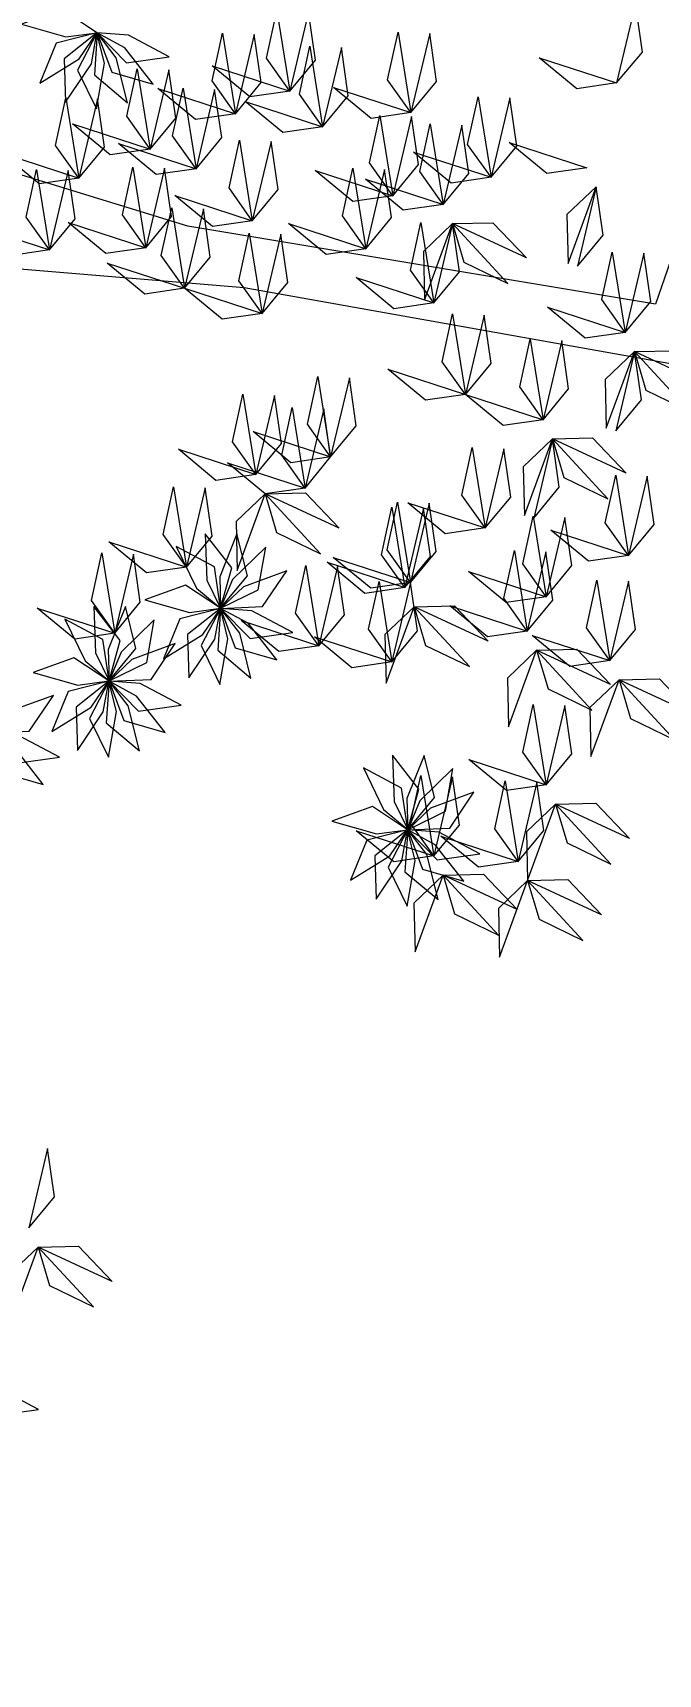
# Model space of a CAD drawing. Header units: inches. Extents: x -422522 to 22891, y -2973 to 414515.
# Drawn here: x 11395.6 to 11441.6, y 10763.9 to 10884.7 of the extents above; entities that cross this region are included whole.
import ezdxf

# ---------------------------------------------------------------- set-up
doc = ezdxf.new("R2010")
doc.units = ezdxf.units.IN
doc.header["$MEASUREMENT"] = 0
doc.layers.get('0').update_dxf_attribs({"lineweight": 25})
doc.layers.add('ARREDAMENTO', color=8, linetype='Continuous', lineweight=18)
doc.layers.add('QUOTE', color=6, linetype='Continuous', lineweight=9)
doc.styles.get("Standard").update_dxf_attribs({"font": 'Arial.ttf'})
doc.dimstyles.get("Standard").update_dxf_attribs({"dimtxt": 15, "dimasz": 10, "dimexe": 10, "dimexo": 10, "dimgap": 5, "dimtad": 2, "dimtih": 1, "dimtoh": 1, "dimdec": 0, "dimzin": 0, "dimdsep": 46, "dimtxsty": 'Standard', "dimblk": 'OBLIQUE', "dimblk1": 'OBLIQUE', "dimblk2": 'OBLIQUE', "dimcen": 0.09, "dimdle": 10, "dimadec": 0, "dimazin": 0, "dimtfac": 1, "dimtdec": 0, "dimtofl": 0, "dimtmove": 0, "dimatfit": 3, "dimldrblk": 'OBLIQUE', "dimfxl": 1, "dimtolj": 1, "dimtzin": 0, "dimarcsym": 0})

# ---------------------------------------------------------------- blocks, each defined once
blk = doc.blocks.new('_Oblique')
at = {"color": 0, "linetype": 'ByBlock', "lineweight": -2}
blk.add_line((-0.5, -0.5), (0.5, 0.5), dxfattribs=at)
blk = doc.blocks.new('*D119')
at = {"layer": 'Defpoints', "color": 0, "transparency": 16777216}
for p in [(12397.16, 10903.16), (12441.51, 10803.54), (11247.99, 10272.15)]:
    blk.add_point(p, dxfattribs=at)
at = {"layer": 'QUOTE', "color": 0, "lineweight": -2, "transparency": 16777216}
for p, q in [((12437.44, 10812.68), (12393.09, 10912.29)), ((11194.51, 10367.7), (12406.29, 10907.22)), ((11243.93, 10281.29), (11199.58, 10380.9))]:
    blk.add_line(p, q, dxfattribs=at)
at = {"layer": 'QUOTE', "color": 0, "lineweight": -2, "transparency": 16777216, "xscale": 10, "yscale": 10, "zscale": 10}
for p, rotation in [((12397.16, 10903.16), 23.99999999997978), ((11203.64, 10371.77), 203.9999999999798)]:
    blk.add_blockref('_Oblique', p, dxfattribs=dict(at, rotation=rotation))
at = {"layer": 'QUOTE', "color": 0, "transparency": 16777216, "insert": (11791.3, 10657.9), "char_height": 15, "attachment_point": 5}
blk.add_mtext('\\A1;1306', dxfattribs=at)

msp = doc.modelspace()

# ---------------------------------------------------------------- linework, layer by layer
at = {"layer": 'ARREDAMENTO', "linetype": 'Continuous', "lineweight": 0}
for points in [[(11451.19, 10893.23), (11441.37, 10864.78), (11406.97, 10870.51), (11379.89, 10878.84), (11367.82, 10900.98), (11358.73, 10925.88), (11350.56, 10937.76), (11326.37, 10945.96), (11312.2, 10952.32)], [(11345.66, 10747.49), (11350.74, 10766.04), (11368.44, 10775.41), (11381.88, 10786.41), (11387.15, 10809.28), (11384.91, 10825.24), (11377.89, 10829.86), (11363.96, 10841.97), (11376.6, 10868.87), (11411.11, 10866.01), (11442.63, 10860.39)]]:
    msp.add_lwpolyline(points, dxfattribs=at)
at = {"layer": 'ARREDAMENTO', "lineweight": 0}
for points in [[(11394.72, 10885.37), (11398, 10884.44), (11400.28, 10884.75), (11397.71, 10886.46), (11394.72, 10885.37)], [(11414.46, 10880.45), (11412.75, 10882.87), (11413.52, 10886.37), (11414.46, 10880.45)], [(11414.46, 10880.45), (11416.35, 10882.74), (11415.84, 10886.29), (11414.46, 10880.45)], [(11438.51, 10881.05), (11440.4, 10883.33), (11439.89, 10886.89), (11438.51, 10881.05)], [(11396.09, 10881.03), (11398.98, 10882.83), (11400.28, 10884.74), (11397.29, 10883.97), (11396.09, 10881.03)], [(11397.97, 10879.64), (11399.87, 10882.47), (11400.28, 10884.74), (11397.86, 10882.82), (11397.97, 10879.64)], [(11400.24, 10879.14), (11400.83, 10882.5), (11400.28, 10884.74), (11398.85, 10882), (11400.24, 10879.14)], [(11402.53, 10879.6), (11401.7, 10882.91), (11400.29, 10884.73), (11400.09, 10881.66), (11402.53, 10879.6)], [(11405.6, 10882.97), (11402.59, 10884.57), (11400.29, 10884.74), (11402.45, 10882.53), (11405.6, 10882.97)], [(11404.42, 10880.96), (11402.32, 10883.64), (11400.29, 10884.73), (11401.37, 10881.84), (11404.42, 10880.96)], [(11410.47, 10878.79), (11408.75, 10881.21), (11409.52, 10884.71), (11410.47, 10878.79)], [(11410.47, 10878.79), (11412.36, 10881.08), (11411.84, 10884.63), (11410.47, 10878.79)], [(11423.38, 10878.87), (11421.66, 10881.28), (11422.43, 10884.79), (11423.38, 10878.87)], [(11423.38, 10878.87), (11425.27, 10881.15), (11424.76, 10884.7), (11423.38, 10878.87)], [(11416.88, 10877.83), (11415.17, 10880.24), (11415.93, 10883.75), (11416.88, 10877.83)], [(11416.88, 10877.83), (11418.77, 10880.11), (11418.26, 10883.66), (11416.88, 10877.83)], [(11438.51, 10881.05), (11435.58, 10880.62), (11432.81, 10882.91), (11438.51, 10881.05)], [(11404.19, 10876.18), (11402.47, 10878.6), (11403.24, 10882.1), (11404.19, 10876.18)], [(11404.19, 10876.18), (11406.08, 10878.47), (11405.56, 10882.02), (11404.19, 10876.18)], [(11414.46, 10880.45), (11411.53, 10880.03), (11408.76, 10882.31), (11414.46, 10880.45)], [(11410.47, 10878.79), (11407.53, 10878.37), (11404.77, 10880.65), (11410.47, 10878.79)], [(11407.57, 10874.74), (11405.85, 10877.16), (11406.62, 10880.66), (11407.57, 10874.74)], [(11407.57, 10874.74), (11409.46, 10877.03), (11408.94, 10880.58), (11407.57, 10874.74)], [(11423.38, 10878.87), (11420.45, 10878.44), (11417.68, 10880.73), (11423.38, 10878.87)], [(11398.95, 10874.04), (11397.23, 10876.46), (11398, 10879.97), (11398.95, 10874.04)], [(11398.95, 10874.04), (11400.84, 10876.33), (11400.32, 10879.88), (11398.95, 10874.04)], [(11416.88, 10877.83), (11413.95, 10877.4), (11411.18, 10879.69), (11416.88, 10877.83)], [(11429.27, 10874.11), (11427.55, 10876.52), (11428.32, 10880.03), (11429.27, 10874.11)], [(11429.27, 10874.11), (11431.16, 10876.39), (11430.65, 10879.95), (11429.27, 10874.11)], [(11404.19, 10876.18), (11401.25, 10875.76), (11398.49, 10878.04), (11404.19, 10876.18)], [(11422.05, 10872.75), (11420.33, 10875.17), (11421.1, 10878.67), (11422.05, 10872.75)], [(11422.05, 10872.75), (11423.93, 10875.04), (11423.42, 10878.59), (11422.05, 10872.75)], [(11425.75, 10872.11), (11424.03, 10874.53), (11424.8, 10878.04), (11425.75, 10872.11)], [(11425.75, 10872.11), (11427.63, 10874.4), (11427.12, 10877.95), (11425.75, 10872.11)], [(11407.57, 10874.74), (11404.63, 10874.32), (11401.87, 10876.6), (11407.57, 10874.74)], [(11411.71, 10870.91), (11410, 10873.33), (11410.77, 10876.84), (11411.71, 10870.91)], [(11411.71, 10870.91), (11413.6, 10873.2), (11413.09, 10876.75), (11411.71, 10870.91)], [(11436.31, 10874.81), (11433.38, 10874.39), (11430.61, 10876.67), (11436.31, 10874.81)], [(11398.95, 10874.04), (11396.02, 10873.62), (11393.25, 10875.9), (11398.95, 10874.04)], [(11429.27, 10874.11), (11426.34, 10873.68), (11423.57, 10875.97), (11429.27, 10874.11)], [(11396.79, 10868.76), (11395.07, 10871.18), (11395.84, 10874.68), (11396.79, 10868.76)], [(11396.79, 10868.76), (11398.68, 10871.05), (11398.17, 10874.6), (11396.79, 10868.76)], [(11403.87, 10868.93), (11402.15, 10871.35), (11402.92, 10874.85), (11403.87, 10868.93)], [(11403.87, 10868.93), (11402.15, 10871.35), (11402.92, 10874.85), (11403.87, 10868.93)], [(11403.87, 10868.93), (11405.76, 10871.22), (11405.25, 10874.77), (11403.87, 10868.93)], [(11403.87, 10868.93), (11405.76, 10871.22), (11405.25, 10874.77), (11403.87, 10868.93)], [(11422.05, 10872.75), (11419.11, 10872.33), (11416.34, 10874.61), (11422.05, 10872.75)], [(11420.06, 10868.85), (11418.34, 10871.27), (11419.11, 10874.78), (11420.06, 10868.85)], [(11420.06, 10868.85), (11421.95, 10871.14), (11421.44, 10874.69), (11420.06, 10868.85)], [(11425.75, 10872.11), (11422.81, 10871.69), (11420.04, 10873.97), (11425.75, 10872.11)], [(11437, 10873.4), (11434.85, 10871.36), (11434.94, 10867.77), (11437, 10873.4)], [(11435.62, 10867.56), (11437.51, 10869.85), (11437, 10873.4), (11435.62, 10867.56)], [(11406.73, 10865.94), (11405.01, 10868.36), (11405.78, 10871.86), (11406.73, 10865.94)], [(11411.71, 10870.91), (11408.78, 10870.49), (11406.01, 10872.77), (11411.71, 10870.91)], [(11406.73, 10865.94), (11408.62, 10868.23), (11408.11, 10871.78), (11406.73, 10865.94)], [(11396.79, 10868.76), (11393.86, 10868.34), (11391.09, 10870.62), (11396.79, 10868.76)], [(11403.87, 10868.93), (11400.94, 10868.51), (11398.17, 10870.79), (11403.87, 10868.93)], [(11403.87, 10868.93), (11400.94, 10868.51), (11398.17, 10870.79), (11403.87, 10868.93)], [(11420.06, 10868.85), (11417.13, 10868.43), (11414.36, 10870.71), (11420.06, 10868.85)], [(11425.06, 10864.86), (11423.34, 10867.28), (11424.11, 10870.79), (11425.06, 10864.86)], [(11426.43, 10870.7), (11424.29, 10868.66), (11424.37, 10865.07), (11426.43, 10870.7)], [(11425.06, 10864.86), (11426.94, 10867.15), (11426.43, 10870.7), (11425.06, 10864.86)], [(11425.06, 10864.86), (11426.94, 10867.15), (11426.43, 10870.7), (11425.06, 10864.86)], [(11426.43, 10870.7), (11429.4, 10870.77), (11431.87, 10868.18), (11426.43, 10870.7)], [(11426.43, 10870.7), (11427.27, 10867.86), (11430.5, 10866.3), (11426.43, 10870.7)], [(11412.43, 10864.08), (11410.72, 10866.5), (11411.48, 10870), (11412.43, 10864.08)], [(11412.43, 10864.08), (11414.32, 10866.36), (11413.81, 10869.92), (11412.43, 10864.08)], [(11439.13, 10862.69), (11437.41, 10865.11), (11438.18, 10868.61), (11439.13, 10862.69)], [(11439.13, 10862.69), (11441.02, 10864.98), (11440.51, 10868.53), (11439.13, 10862.69)], [(11406.73, 10865.94), (11403.8, 10865.52), (11401.03, 10867.8), (11406.73, 10865.94)], [(11412.43, 10864.08), (11409.5, 10863.66), (11406.73, 10865.94), (11412.43, 10864.08)], [(11425.06, 10864.86), (11422.12, 10864.44), (11419.35, 10866.73), (11425.06, 10864.86)], [(11439.13, 10862.69), (11436.2, 10862.27), (11433.43, 10864.55), (11439.13, 10862.69)], [(11427.39, 10858.13), (11425.68, 10860.54), (11426.44, 10864.05), (11427.39, 10858.13)], [(11427.39, 10858.13), (11429.28, 10860.41), (11428.77, 10863.96), (11427.39, 10858.13)], [(11433.1, 10856.27), (11431.38, 10858.68), (11432.15, 10862.19), (11433.1, 10856.27)], [(11433.1, 10856.27), (11434.98, 10858.55), (11434.47, 10862.1), (11433.1, 10856.27)], [(11439.82, 10861.28), (11437.67, 10859.24), (11437.75, 10855.65), (11439.82, 10861.28)], [(11438.44, 10855.44), (11440.33, 10857.73), (11439.82, 10861.28), (11438.44, 10855.44)], [(11439.82, 10861.28), (11442.78, 10861.35), (11445.26, 10858.75), (11439.82, 10861.28)], [(11439.82, 10861.28), (11440.65, 10858.44), (11443.89, 10856.88), (11439.82, 10861.28)], [(11427.39, 10858.13), (11424.46, 10857.7), (11421.69, 10859.99), (11427.39, 10858.13)], [(11417.47, 10853.53), (11415.76, 10855.94), (11416.53, 10859.45), (11417.47, 10853.53)], [(11417.47, 10853.53), (11419.36, 10855.81), (11418.85, 10859.36), (11417.47, 10853.53)], [(11411.97, 10852.23), (11410.25, 10854.64), (11411.02, 10858.15), (11411.97, 10852.23)], [(11411.97, 10852.23), (11413.85, 10854.51), (11413.34, 10858.06), (11411.97, 10852.23)], [(11433.1, 10856.27), (11430.16, 10855.84), (11427.39, 10858.13), (11433.1, 10856.27)], [(11415.59, 10851.24), (11413.87, 10853.66), (11414.64, 10857.16), (11415.59, 10851.24)], [(11415.59, 10851.24), (11417.47, 10853.53), (11416.96, 10857.08), (11415.59, 10851.24)], [(11417.47, 10853.53), (11414.54, 10853.1), (11411.77, 10855.39), (11417.47, 10853.53)], [(11433.78, 10854.86), (11431.63, 10852.81), (11431.72, 10849.22), (11433.78, 10854.86)], [(11432.41, 10849.02), (11434.29, 10851.3), (11433.78, 10854.86), (11432.41, 10849.02)], [(11433.78, 10854.86), (11436.74, 10854.93), (11439.22, 10852.33), (11433.78, 10854.86)], [(11433.78, 10854.86), (11434.62, 10852.01), (11437.85, 10850.45), (11433.78, 10854.86)], [(11411.97, 10852.23), (11409.03, 10851.8), (11406.27, 10854.09), (11411.97, 10852.23)], [(11428.84, 10848.3), (11427.12, 10850.71), (11427.89, 10854.22), (11428.84, 10848.3)], [(11428.84, 10848.3), (11430.73, 10850.58), (11430.21, 10854.13), (11428.84, 10848.3)], [(11415.59, 10851.24), (11412.65, 10850.82), (11409.88, 10853.1), (11415.59, 10851.24)], [(11406.86, 10845.41), (11405.15, 10847.83), (11405.91, 10851.34), (11406.86, 10845.41)], [(11406.86, 10845.41), (11408.75, 10847.7), (11408.24, 10851.25), (11406.86, 10845.41)], [(11439.38, 10846.27), (11437.67, 10848.69), (11438.44, 10852.19), (11439.38, 10846.27)], [(11439.38, 10846.27), (11441.27, 10848.56), (11440.76, 10852.11), (11439.38, 10846.27)], [(11412.65, 10850.82), (11410.51, 10848.77), (11410.59, 10845.18), (11412.65, 10850.82)], [(11412.65, 10850.82), (11415.62, 10850.89), (11418.09, 10848.29), (11412.65, 10850.82)], [(11412.65, 10850.82), (11413.49, 10847.97), (11416.72, 10846.41), (11412.65, 10850.82)], [(11423.35, 10844.28), (11421.64, 10846.7), (11422.4, 10850.2), (11423.35, 10844.28)], [(11428.84, 10848.3), (11425.9, 10847.87), (11423.14, 10850.16), (11428.84, 10848.3)], [(11423.35, 10844.28), (11425.24, 10846.57), (11424.73, 10850.12), (11423.35, 10844.28)], [(11422.92, 10843.92), (11421.21, 10846.33), (11421.97, 10849.84), (11422.92, 10843.92)], [(11422.92, 10843.92), (11424.81, 10846.2), (11424.3, 10849.75), (11422.92, 10843.92)], [(11433.32, 10843.24), (11431.6, 10845.66), (11432.37, 10849.17), (11433.32, 10843.24)], [(11433.32, 10843.24), (11435.21, 10845.53), (11434.7, 10849.08), (11433.32, 10843.24)], [(11408.25, 10847.88), (11408.37, 10844.47), (11409.38, 10842.39), (11410.21, 10845.36), (11408.25, 10847.88)], [(11410.58, 10847.86), (11409.31, 10844.7), (11409.38, 10842.39), (11411.35, 10844.77), (11410.58, 10847.86)], [(11439.38, 10846.27), (11436.45, 10845.85), (11433.68, 10848.13), (11439.38, 10846.27)], [(11401.59, 10840.55), (11399.87, 10842.96), (11400.64, 10846.47), (11401.59, 10840.55)], [(11406.86, 10845.41), (11403.93, 10844.99), (11401.16, 10847.27), (11406.86, 10845.41)], [(11401.59, 10840.55), (11403.47, 10842.83), (11402.96, 10846.38), (11401.59, 10840.55)], [(11406.12, 10846.94), (11407.61, 10843.88), (11409.37, 10842.39), (11408.92, 10845.44), (11406.12, 10846.94)], [(11412.7, 10846.89), (11410.25, 10844.52), (11409.38, 10842.39), (11412.14, 10843.76), (11412.7, 10846.89)], [(11431.93, 10840.71), (11430.22, 10843.13), (11430.99, 10846.64), (11431.93, 10840.71)], [(11431.93, 10840.71), (11433.82, 10843), (11433.31, 10846.55), (11431.93, 10840.71)], [(11414.25, 10845.15), (11411.05, 10843.98), (11409.38, 10842.38), (11412.46, 10842.51), (11414.25, 10845.15)], [(11416.6, 10839.62), (11414.88, 10842.04), (11415.65, 10845.54), (11416.6, 10839.62)], [(11416.6, 10839.62), (11418.48, 10841.91), (11417.97, 10845.46), (11416.6, 10839.62)], [(11422.92, 10843.92), (11419.99, 10843.49), (11417.22, 10845.78), (11422.92, 10843.92)], [(11423.35, 10844.28), (11420.42, 10843.86), (11417.65, 10846.14), (11423.35, 10844.28)], [(11403.8, 10843.01), (11407.08, 10842.08), (11409.37, 10842.39), (11406.8, 10844.1), (11403.8, 10843.01)], [(11421.98, 10838.44), (11420.26, 10840.86), (11421.03, 10844.37), (11421.98, 10838.44)], [(11421.98, 10838.44), (11423.86, 10840.73), (11423.35, 10844.28), (11421.98, 10838.44)], [(11433.32, 10843.24), (11430.39, 10842.82), (11427.62, 10845.1), (11433.32, 10843.24)], [(11438, 10838.54), (11436.28, 10840.95), (11437.05, 10844.46), (11438, 10838.54)], [(11438, 10838.54), (11439.89, 10840.82), (11439.38, 10844.38), (11438, 10838.54)], [(11401.59, 10840.55), (11398.65, 10840.12), (11395.88, 10842.41), (11401.59, 10840.55)], [(11397.91, 10841.59), (11399.41, 10838.53), (11401.17, 10837.04), (11400.72, 10840.09), (11397.91, 10841.59)], [(11400.05, 10842.52), (11400.17, 10839.12), (11401.17, 10837.04), (11402, 10840.01), (11400.05, 10842.52)], [(11402.38, 10842.51), (11401.1, 10839.35), (11401.17, 10837.04), (11403.14, 10839.42), (11402.38, 10842.51)], [(11404.5, 10841.54), (11402.05, 10839.17), (11401.18, 10837.04), (11403.94, 10838.41), (11404.5, 10841.54)], [(11405.18, 10838.67), (11408.07, 10840.47), (11409.36, 10842.38), (11406.38, 10841.61), (11405.18, 10838.67)], [(11407.05, 10837.28), (11408.96, 10840.11), (11409.37, 10842.38), (11406.95, 10840.46), (11407.05, 10837.28)], [(11409.33, 10836.78), (11409.92, 10840.14), (11409.37, 10842.38), (11407.94, 10839.64), (11409.33, 10836.78)], [(11411.61, 10837.24), (11410.79, 10840.55), (11409.37, 10842.37), (11409.18, 10839.3), (11411.61, 10837.24)], [(11413.51, 10838.6), (11411.41, 10841.29), (11409.38, 10842.38), (11410.45, 10839.48), (11413.51, 10838.6)], [(11414.69, 10840.61), (11411.68, 10842.21), (11409.38, 10842.38), (11411.54, 10840.17), (11414.69, 10840.61)], [(11423.61, 10842.5), (11421.46, 10840.46), (11421.55, 10836.87), (11423.61, 10842.5)], [(11423.61, 10842.5), (11426.57, 10842.58), (11429.05, 10839.98), (11423.61, 10842.5)], [(11423.61, 10842.5), (11424.45, 10839.66), (11427.68, 10838.1), (11423.61, 10842.5)], [(11431.93, 10840.71), (11429, 10840.29), (11426.23, 10842.57), (11431.93, 10840.71)], [(11416.6, 10839.62), (11413.66, 10839.2), (11410.89, 10841.48), (11416.6, 10839.62)], [(11421.98, 10838.44), (11419.04, 10838.02), (11416.28, 10840.3), (11421.98, 10838.44)], [(11438, 10838.54), (11435.07, 10838.11), (11432.3, 10840.4), (11438, 10838.54)], [(11406.04, 10839.8), (11402.84, 10838.63), (11401.18, 10837.03), (11404.26, 10837.16), (11406.04, 10839.8)], [(11432.62, 10839.3), (11430.47, 10837.26), (11430.56, 10833.67), (11432.62, 10839.3)], [(11432.62, 10839.3), (11435.58, 10839.37), (11438.06, 10836.78), (11432.62, 10839.3)], [(11432.62, 10839.3), (11433.46, 10836.46), (11436.69, 10834.9), (11432.62, 10839.3)], [(11395.6, 10837.66), (11398.88, 10836.73), (11401.16, 10837.04), (11398.59, 10838.75), (11395.6, 10837.66)], [(11396.97, 10833.32), (11399.86, 10835.12), (11401.16, 10837.03), (11398.17, 10836.26), (11396.97, 10833.32)], [(11398.85, 10831.93), (11400.75, 10834.76), (11401.16, 10837.03), (11398.74, 10835.11), (11398.85, 10831.93)], [(11401.12, 10831.43), (11401.71, 10834.79), (11401.16, 10837.03), (11399.73, 10834.29), (11401.12, 10831.43)], [(11403.41, 10831.89), (11402.58, 10835.2), (11401.17, 10837.02), (11400.97, 10833.95), (11403.41, 10831.89)], [(11406.48, 10835.26), (11403.47, 10836.86), (11401.17, 10837.03), (11403.33, 10834.82), (11406.48, 10835.26)], [(11405.3, 10833.25), (11403.2, 10835.93), (11401.17, 10837.02), (11402.25, 10834.13), (11405.3, 10833.25)], [(11438.69, 10837.13), (11436.54, 10835.08), (11436.62, 10831.49), (11438.69, 10837.13)], [(11438.69, 10837.13), (11441.65, 10837.2), (11444.13, 10834.6), (11438.69, 10837.13)], [(11438.69, 10837.13), (11439.53, 10834.28), (11442.76, 10832.72), (11438.69, 10837.13)], [(11397.08, 10835.98), (11393.87, 10834.81), (11392.21, 10833.21), (11395.29, 10833.34), (11397.08, 10835.98)], [(11433.33, 10829.39), (11431.62, 10831.81), (11432.38, 10835.31), (11433.33, 10829.39)], [(11433.33, 10829.39), (11435.22, 10831.68), (11434.71, 10835.23), (11433.33, 10829.39)], [(11396.33, 10829.43), (11394.24, 10832.11), (11392.2, 10833.2), (11393.28, 10830.31), (11396.33, 10829.43)], [(11397.52, 10831.44), (11394.51, 10833.04), (11392.21, 10833.21), (11394.36, 10831), (11397.52, 10831.44)], [(11419.88, 10830.65), (11421.37, 10827.59), (11423.14, 10826.1), (11422.69, 10829.15), (11419.88, 10830.65)], [(11422.02, 10831.58), (11422.14, 10828.17), (11423.14, 10826.1), (11423.97, 10829.07), (11422.02, 10831.58)], [(11424.35, 10831.56), (11423.07, 10828.4), (11423.14, 10826.09), (11425.11, 10828.47), (11424.35, 10831.56)], [(11433.33, 10829.39), (11430.4, 10828.97), (11427.63, 10831.25), (11433.33, 10829.39)], [(11426.47, 10830.6), (11424.02, 10828.23), (11423.15, 10826.09), (11425.91, 10827.46), (11426.47, 10830.6)], [(11425.06, 10824.16), (11423.34, 10826.57), (11424.11, 10830.08), (11425.06, 10824.16)], [(11425.06, 10824.16), (11426.95, 10826.44), (11426.43, 10829.99), (11425.06, 10824.16)], [(11431.27, 10823.76), (11429.55, 10826.17), (11430.32, 10829.68), (11431.27, 10823.76)], [(11431.27, 10823.76), (11433.16, 10826.04), (11432.65, 10829.6), (11431.27, 10823.76)], [(11428.01, 10828.85), (11424.81, 10827.68), (11423.15, 10826.09), (11426.23, 10826.22), (11428.01, 10828.85)], [(11417.57, 10826.72), (11420.84, 10825.78), (11423.13, 10826.09), (11420.56, 10827.8), (11417.57, 10826.72)], [(11434.02, 10827.98), (11431.87, 10825.94), (11431.96, 10822.35), (11434.02, 10827.98)], [(11434.02, 10827.98), (11436.98, 10828.05), (11439.46, 10825.45), (11434.02, 10827.98)], [(11434.02, 10827.98), (11434.86, 10825.14), (11438.09, 10823.57), (11434.02, 10827.98)], [(11418.94, 10822.37), (11421.83, 10824.18), (11423.13, 10826.09), (11420.14, 10825.32), (11418.94, 10822.37)], [(11425.06, 10824.16), (11422.12, 10823.73), (11419.36, 10826.02), (11425.06, 10824.16)], [(11420.82, 10820.99), (11422.72, 10823.81), (11423.13, 10826.08), (11420.71, 10824.17), (11420.82, 10820.99)], [(11423.09, 10820.48), (11423.68, 10823.84), (11423.13, 10826.08), (11421.7, 10823.35), (11423.09, 10820.48)], [(11425.37, 10820.95), (11424.55, 10824.26), (11423.14, 10826.08), (11422.94, 10823), (11425.37, 10820.95)], [(11427.27, 10822.3), (11425.17, 10824.99), (11423.14, 10826.08), (11424.22, 10823.19), (11427.27, 10822.3)], [(11428.45, 10824.31), (11425.44, 10825.91), (11423.14, 10826.08), (11425.3, 10823.88), (11428.45, 10824.31)], [(11431.27, 10823.76), (11428.34, 10823.33), (11425.57, 10825.62), (11431.27, 10823.76)], [(11425.74, 10822.75), (11423.6, 10820.7), (11423.68, 10817.11), (11425.74, 10822.75)], [(11425.74, 10822.75), (11428.71, 10822.82), (11431.18, 10820.22), (11425.74, 10822.75)], [(11425.74, 10822.75), (11426.58, 10819.9), (11429.81, 10818.34), (11425.74, 10822.75)], [(11431.96, 10822.35), (11429.81, 10820.3), (11429.9, 10816.72), (11431.96, 10822.35)], [(11431.96, 10822.35), (11434.92, 10822.42), (11437.4, 10819.82), (11431.96, 10822.35)], [(11431.96, 10822.35), (11432.8, 10819.5), (11436.03, 10817.94), (11431.96, 10822.35)], [(11395.27, 10796.79), (11397.16, 10799.07), (11396.65, 10802.63), (11395.27, 10796.79)], [(11395.96, 10795.38), (11393.81, 10793.33), (11393.89, 10789.75), (11395.96, 10795.38)], [(11395.96, 10795.38), (11398.92, 10795.45), (11401.39, 10792.85), (11395.96, 10795.38)], [(11395.96, 10795.38), (11396.79, 10792.54), (11400.02, 10790.97), (11395.96, 10795.38)], [(11395.97, 10783.42), (11392.96, 10785.02), (11390.66, 10785.19), (11392.81, 10782.99), (11395.97, 10783.42)]]:
    msp.add_lwpolyline(points, dxfattribs=at)

# ---------------------------------------------------------------- dimensions: what is measured, and where the dimension line sits
at = {"layer": 'QUOTE'}
dim = msp.add_linear_dim(base=(12397.16, 10903.16), p1=(11247.99, 10272.15), p2=(12441.51, 10803.54), angle=24, dimstyle='Standard', dxfattribs=at)
dim.commit()
dim.dimension.update_dxf_attribs({"geometry": '*D119', "text_midpoint": (11791.3, 10657.9)})

doc.saveas('drawing.dxf')
